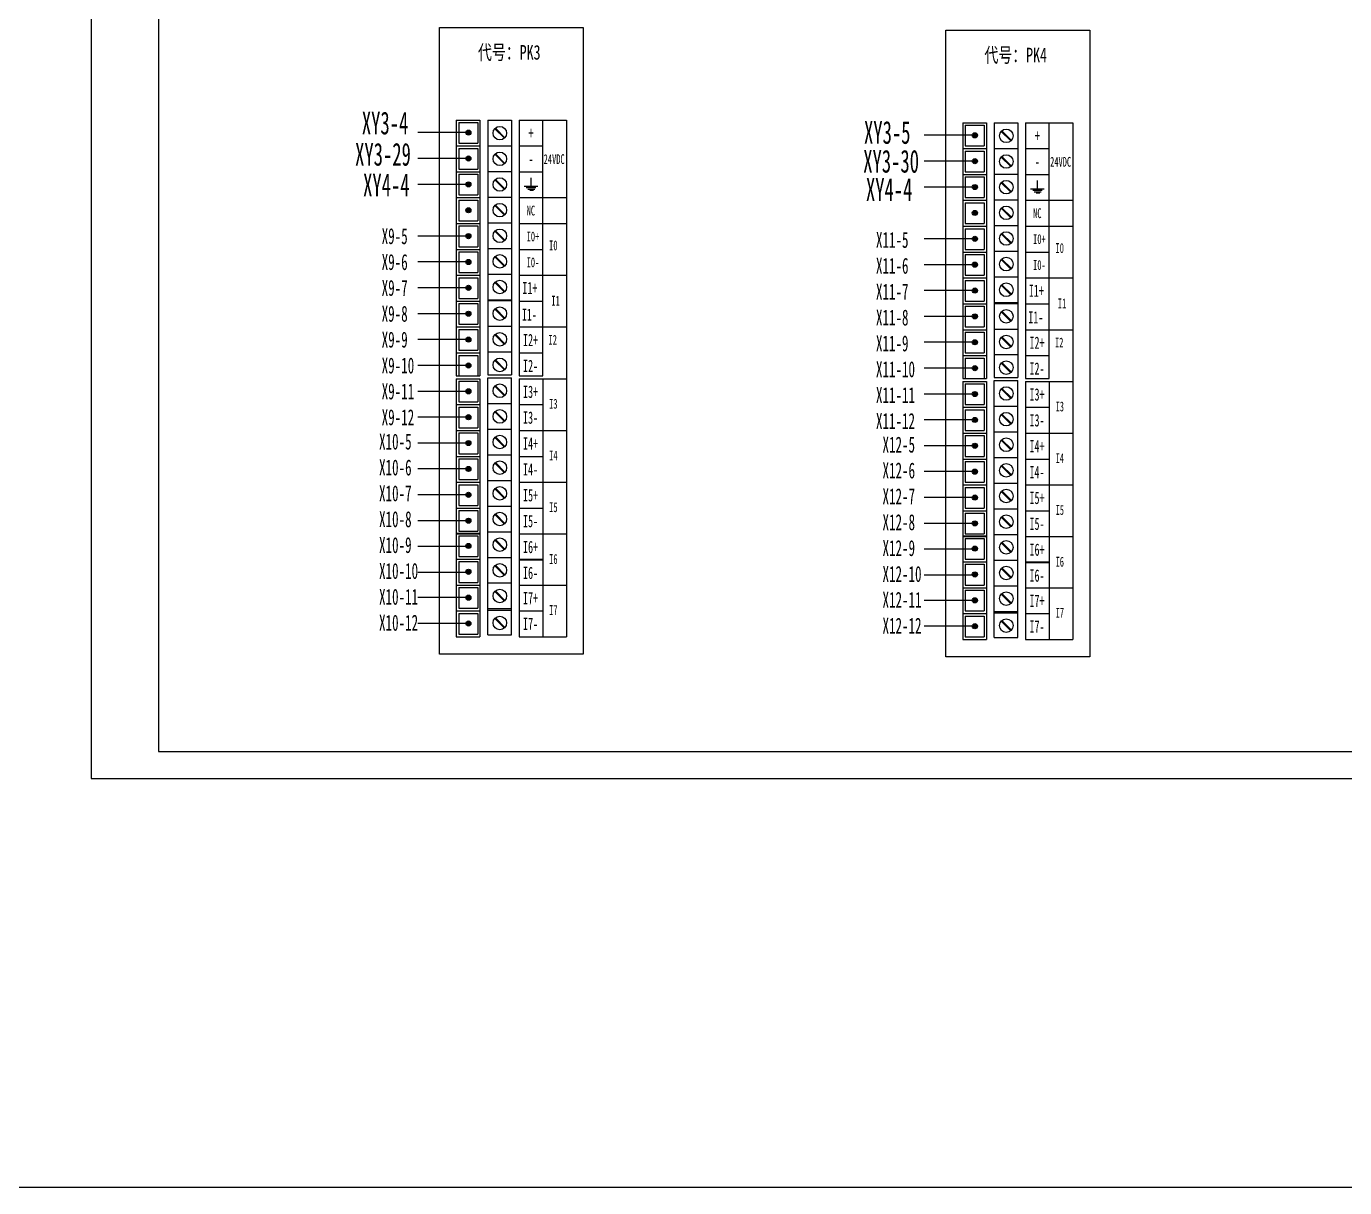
# Model space of a CAD drawing. Header units: millimetres. Extents: x -2527 to 7788, y -1442 to 1215.
# Drawn here: x 2019.7 to 2510.1, y -11.4 to 420.3 of the extents above; entities that cross this region are included whole.
import ezdxf

# ---------------------------------------------------------------- set-up
doc = ezdxf.new("R2010")
doc.units = ezdxf.units.MM
doc.header["$MEASUREMENT"] = 0
doc.styles.get("Standard").update_dxf_attribs({"font": '', "width": 0.7, "height": 6})
doc.styles.get('Standard').set_extended_font_data('SimSun')

msp = doc.modelspace()

# ---------------------------------------------------------------- hatches: boundary and pattern name
for points in [[(2185.12, 380.78, 1), (2183.22, 380.78, 1)], [(2373.49, 379.78, 1), (2371.59, 379.78, 1)], [(2185.12, 371.16, 1), (2183.22, 371.16, 1)], [(2373.49, 370.16, 1), (2371.59, 370.16, 1)], [(2185.12, 361.54, 1), (2183.22, 361.54, 1)], [(2373.49, 360.54, 1), (2371.59, 360.54, 1)], [(2185.12, 351.92, 1), (2183.22, 351.92, 1)], [(2373.49, 350.92, 1), (2371.59, 350.92, 1)], [(2185.12, 342.3, 1), (2183.22, 342.3, 1)], [(2373.49, 341.3, 1), (2371.59, 341.3, 1)], [(2185.12, 332.69, 1), (2183.22, 332.69, 1)], [(2373.49, 331.69, 1), (2371.59, 331.69, 1)], [(2185.12, 323.07, 1), (2183.22, 323.07, 1)], [(2373.49, 322.07, 1), (2371.59, 322.07, 1)], [(2185.12, 313.45, 1), (2183.22, 313.45, 1)], [(2373.49, 312.45, 1), (2371.59, 312.45, 1)], [(2185.12, 303.83, 1), (2183.22, 303.83, 1)], [(2373.49, 302.83, 1), (2371.59, 302.83, 1)], [(2185.12, 294.21, 1), (2183.22, 294.21, 1)], [(2373.49, 293.21, 1), (2371.59, 293.21, 1)], [(2185.12, 284.6, 1), (2183.22, 284.6, 1)], [(2373.49, 283.6, 1), (2371.59, 283.6, 1)], [(2185.12, 274.98, 1), (2183.22, 274.98, 1)], [(2373.49, 273.98, 1), (2371.59, 273.98, 1)], [(2185.12, 265.36, 1), (2183.22, 265.36, 1)], [(2373.49, 264.36, 1), (2371.59, 264.36, 1)], [(2185.12, 255.74, 1), (2183.22, 255.74, 1)], [(2373.49, 254.74, 1), (2371.59, 254.74, 1)], [(2185.12, 246.12, 1), (2183.22, 246.12, 1)], [(2373.49, 245.12, 1), (2371.59, 245.12, 1)], [(2185.12, 236.51, 1), (2183.22, 236.51, 1)], [(2373.49, 235.51, 1), (2371.59, 235.51, 1)], [(2185.12, 227.14, 1), (2183.22, 227.14, 1)], [(2373.49, 226.14, 1), (2371.59, 226.14, 1)], [(2185.12, 217.52, 1), (2183.22, 217.52, 1)], [(2373.49, 216.52, 1), (2371.59, 216.52, 1)], [(2185.12, 207.9, 1), (2183.22, 207.9, 1)], [(2373.49, 206.9, 1), (2371.59, 206.9, 1)], [(2185.12, 198.29, 1), (2183.22, 198.29, 1)], [(2373.49, 197.29, 1), (2371.59, 197.29, 1)]]:
    msp.add_hatch(color=0).paths.add_polyline_path(points)

# ---------------------------------------------------------------- linework, layer by layer
at = {"color": 0}
for p, q in [((2226.9, 419.83), (2226.9, 186.91)), ((2415.27, 418.83), (2415.27, 185.91)), ((2179.65, 385.46), (2188.47, 385.46)), ((2179.65, 385.46), (2179.65, 375.85)), ((2180.57, 384.54), (2187.63, 384.54)), ((2180.57, 384.54), (2180.57, 376.85)), ((2187.63, 384.54), (2187.63, 376.85)), ((2188.47, 385.46), (2188.47, 375.85)), ((2191.35, 385.46), (2200.17, 385.46)), ((2202.99, 385.46), (2220.63, 385.46)), ((2220.63, 385.46), (2220.63, 193.37)), ((2368.02, 384.46), (2376.84, 384.46)), ((2368.02, 384.46), (2368.02, 374.85)), ((2368.94, 383.54), (2376, 383.54)), ((2368.94, 383.54), (2368.94, 375.85)), ((2376, 383.54), (2376, 375.85)), ((2376.84, 384.46), (2376.84, 374.85)), ((2379.72, 384.46), (2388.54, 384.46)), ((2391.36, 384.46), (2409, 384.46)), ((2409, 384.46), (2409, 192.37)), ((2184.17, 380.78), (2165.37, 380.78)), ((2197.53, 378.68), (2193.98, 382.24)), ((2197.65, 378.79), (2194.08, 382.35)), ((2197.75, 378.9), (2194.19, 382.45)), ((2372.54, 379.78), (2353.74, 379.78)), ((2385.9, 377.68), (2382.35, 381.24)), ((2386.02, 377.79), (2382.45, 381.35)), ((2386.12, 377.9), (2382.56, 381.46)), ((2179.65, 375.85), (2188.47, 375.85)), ((2179.65, 375.85), (2188.47, 375.85)), ((2179.65, 375.85), (2179.65, 366.23)), ((2180.57, 376.85), (2187.63, 376.85)), ((2180.57, 374.92), (2187.63, 374.92)), ((2180.57, 374.92), (2180.57, 367.23)), ((2187.63, 374.92), (2187.63, 367.23)), ((2188.47, 375.85), (2188.47, 366.23)), ((2191.35, 375.85), (2200.17, 375.85)), ((2197.53, 369.15), (2193.98, 372.71)), ((2197.65, 369.25), (2194.08, 372.82)), ((2197.75, 369.36), (2194.19, 372.92)), ((2202.99, 375.85), (2211.81, 375.85)), ((2368.02, 374.85), (2376.84, 374.85)), ((2368.02, 374.85), (2376.84, 374.85)), ((2368.02, 374.85), (2368.02, 365.23)), ((2368.94, 375.85), (2376, 375.85)), ((2368.94, 373.92), (2376, 373.92)), ((2368.94, 373.92), (2368.94, 366.23)), ((2376, 373.92), (2376, 366.23)), ((2376.84, 374.85), (2376.84, 365.23)), ((2379.72, 374.85), (2388.54, 374.85)), ((2391.36, 374.85), (2400.18, 374.85)), ((2184.17, 371.16), (2165.37, 371.16)), ((2372.54, 370.16), (2353.74, 370.16)), ((2385.9, 368.15), (2382.35, 371.71)), ((2386.02, 368.25), (2382.45, 371.82)), ((2386.12, 368.36), (2382.56, 371.92)), ((2179.65, 366.23), (2179.65, 356.61)), ((2179.65, 366.23), (2188.47, 366.23)), ((2179.65, 366.23), (2188.47, 366.23)), ((2180.57, 367.23), (2187.63, 367.23)), ((2180.57, 365.31), (2180.57, 357.61)), ((2180.57, 365.31), (2187.63, 365.31)), ((2187.63, 365.31), (2187.63, 357.61)), ((2188.47, 366.23), (2188.47, 356.61)), ((2191.35, 366.31), (2200.17, 366.31)), ((2197.53, 359.61), (2193.98, 363.17)), ((2197.65, 359.72), (2194.08, 363.28)), ((2197.75, 359.83), (2194.19, 363.39)), ((2202.99, 366.23), (2211.81, 366.23)), ((2207.39, 363.92), (2207.39, 360.93)), ((2368.02, 365.23), (2368.02, 355.61)), ((2368.02, 365.23), (2376.84, 365.23)), ((2368.02, 365.23), (2376.84, 365.23)), ((2368.94, 366.23), (2376, 366.23)), ((2368.94, 364.31), (2368.94, 356.61)), ((2368.94, 364.31), (2376, 364.31)), ((2376, 364.31), (2376, 356.61)), ((2376.84, 365.23), (2376.84, 355.61)), ((2379.72, 365.31), (2388.54, 365.31)), ((2391.36, 365.23), (2400.18, 365.23)), ((2395.76, 362.92), (2395.76, 359.93)), ((2184.17, 361.54), (2165.37, 361.54)), ((2204.85, 360.93), (2207.39, 360.93)), ((2205.68, 360.39), (2209.26, 360.39)), ((2206.29, 359.78), (2208.83, 359.78)), ((2206.98, 359.34), (2208.32, 359.34)), ((2207.39, 360.93), (2209.93, 360.93)), ((2372.54, 360.54), (2353.74, 360.54)), ((2385.9, 358.61), (2382.35, 362.17)), ((2386.02, 358.72), (2382.45, 362.28)), ((2386.12, 358.83), (2382.56, 362.39)), ((2393.22, 359.93), (2395.76, 359.93)), ((2394.05, 359.39), (2397.63, 359.39)), ((2394.66, 358.78), (2397.2, 358.78)), ((2395.35, 358.34), (2396.69, 358.34)), ((2395.76, 359.93), (2398.3, 359.93)), ((2179.65, 356.61), (2188.47, 356.61)), ((2179.65, 356.61), (2188.47, 356.61)), ((2179.65, 356.61), (2179.65, 346.99)), ((2180.57, 357.61), (2187.63, 357.61)), ((2180.57, 355.69), (2187.63, 355.69)), ((2180.57, 355.69), (2180.57, 347.99)), ((2187.63, 355.69), (2187.63, 347.99)), ((2188.47, 356.61), (2188.47, 346.99)), ((2191.35, 356.78), (2200.17, 356.78)), ((2197.53, 350.08), (2193.98, 353.64)), ((2197.65, 350.18), (2194.08, 353.75)), ((2197.75, 350.3), (2194.19, 353.85)), ((2202.99, 356.61), (2220.63, 356.61)), ((2368.02, 355.61), (2376.84, 355.61)), ((2368.02, 355.61), (2376.84, 355.61)), ((2368.02, 355.61), (2368.02, 345.99)), ((2368.94, 356.61), (2376, 356.61)), ((2368.94, 354.69), (2376, 354.69)), ((2368.94, 354.69), (2368.94, 346.99)), ((2376, 354.69), (2376, 346.99)), ((2376.84, 355.61), (2376.84, 345.99)), ((2379.72, 355.78), (2388.54, 355.78)), ((2391.36, 355.61), (2409, 355.61)), ((2385.9, 349.08), (2382.35, 352.64)), ((2386.02, 349.18), (2382.45, 352.75)), ((2386.12, 349.3), (2382.56, 352.85)), ((2179.65, 346.99), (2188.47, 346.99)), ((2179.65, 346.99), (2188.47, 346.99)), ((2179.65, 346.99), (2179.65, 337.37)), ((2180.57, 347.99), (2187.63, 347.99)), ((2180.57, 346.07), (2187.63, 346.07)), ((2180.57, 346.07), (2180.57, 338.38)), ((2187.63, 346.07), (2187.63, 338.38)), ((2188.47, 346.99), (2188.47, 337.37)), ((2191.35, 347.24), (2200.17, 347.24)), ((2197.53, 340.55), (2193.98, 344.1)), ((2197.65, 340.65), (2194.08, 344.21)), ((2197.75, 340.76), (2194.19, 344.32)), ((2202.99, 346.99), (2220.63, 346.99)), ((2368.02, 345.99), (2376.84, 345.99)), ((2368.02, 345.99), (2376.84, 345.99)), ((2368.02, 345.99), (2368.02, 336.37)), ((2368.94, 346.99), (2376, 346.99)), ((2368.94, 345.07), (2376, 345.07)), ((2368.94, 345.07), (2368.94, 337.38)), ((2376, 345.07), (2376, 337.38)), ((2376.84, 345.99), (2376.84, 336.37)), ((2379.72, 346.24), (2388.54, 346.24)), ((2386.12, 339.76), (2382.56, 343.32)), ((2391.36, 345.99), (2409, 345.99)), ((2184.17, 342.3), (2165.37, 342.3)), ((2180.57, 338.38), (2187.63, 338.38)), ((2372.54, 341.3), (2353.74, 341.3)), ((2385.9, 339.55), (2382.35, 343.1)), ((2386.02, 339.65), (2382.45, 343.21)), ((2179.65, 337.37), (2179.65, 327.76)), ((2179.65, 337.37), (2188.47, 337.37)), ((2179.65, 337.37), (2188.47, 337.37)), ((2180.57, 336.45), (2180.57, 328.76)), ((2180.57, 336.45), (2187.63, 336.45)), ((2187.63, 336.45), (2187.63, 328.76)), ((2188.47, 337.37), (2188.47, 327.76)), ((2191.35, 337.71), (2200.17, 337.71)), ((2197.53, 331.01), (2193.98, 334.57)), ((2197.65, 331.12), (2194.08, 334.68)), ((2197.75, 331.23), (2194.19, 334.78)), ((2202.99, 337.37), (2211.81, 337.37)), ((2368.02, 336.37), (2368.02, 326.76)), ((2368.02, 336.37), (2376.84, 336.37)), ((2368.02, 336.37), (2376.84, 336.37)), ((2368.94, 337.38), (2376, 337.38)), ((2368.94, 335.45), (2368.94, 327.76)), ((2368.94, 335.45), (2376, 335.45)), ((2376, 335.45), (2376, 327.76)), ((2376.84, 336.37), (2376.84, 326.76)), ((2379.72, 336.71), (2388.54, 336.71)), ((2385.9, 330.01), (2382.35, 333.57)), ((2386.02, 330.12), (2382.45, 333.68)), ((2386.12, 330.23), (2382.56, 333.79)), ((2391.36, 336.37), (2400.18, 336.37)), ((2184.17, 332.69), (2165.37, 332.69)), ((2180.57, 328.76), (2187.63, 328.76)), ((2372.54, 331.69), (2353.74, 331.69)), ((2179.65, 327.76), (2188.47, 327.76)), ((2179.65, 327.76), (2188.47, 327.76)), ((2179.65, 327.76), (2179.65, 318.14)), ((2180.57, 326.83), (2187.63, 326.83)), ((2180.57, 326.83), (2180.57, 319.14)), ((2187.63, 326.83), (2187.63, 319.14)), ((2188.47, 327.76), (2188.47, 318.14)), ((2191.35, 328.18), (2200.17, 328.18)), ((2191.35, 328.18), (2200.17, 328.18)), ((2197.53, 321.48), (2193.98, 325.04)), ((2197.65, 321.58), (2194.08, 325.15)), ((2197.75, 321.69), (2194.19, 325.25)), ((2202.99, 327.76), (2220.63, 327.76)), ((2368.02, 326.76), (2376.84, 326.76)), ((2368.02, 326.76), (2376.84, 326.76)), ((2368.02, 326.76), (2368.02, 317.14)), ((2368.94, 327.76), (2376, 327.76)), ((2368.94, 325.83), (2376, 325.83)), ((2368.94, 325.83), (2368.94, 318.14)), ((2376, 325.83), (2376, 318.14)), ((2376.84, 326.76), (2376.84, 317.14)), ((2379.72, 327.18), (2388.54, 327.18)), ((2379.72, 327.18), (2388.54, 327.18)), ((2385.9, 320.48), (2382.35, 324.04)), ((2386.02, 320.58), (2382.45, 324.15)), ((2386.12, 320.69), (2382.56, 324.25)), ((2391.36, 326.76), (2409, 326.76)), ((2184.17, 323.07), (2165.37, 323.07)), ((2180.57, 319.14), (2187.63, 319.14)), ((2372.54, 322.07), (2353.74, 322.07)), ((2179.65, 318.14), (2188.47, 318.14)), ((2179.65, 318.14), (2188.47, 318.14)), ((2179.65, 318.14), (2179.65, 308.52)), ((2179.65, 318.14), (2188.47, 318.14)), ((2179.65, 318.14), (2188.47, 318.14)), ((2180.57, 317.22), (2187.63, 317.22)), ((2180.57, 317.22), (2180.57, 309.52)), ((2187.63, 317.22), (2187.63, 309.52)), ((2188.47, 318.14), (2188.47, 308.52)), ((2191.35, 318.64), (2200.17, 318.64)), ((2191.35, 318.31), (2200.17, 318.31)), ((2197.53, 311.61), (2193.98, 315.17)), ((2197.65, 311.71), (2194.08, 315.28)), ((2197.75, 311.82), (2194.19, 315.38)), ((2202.99, 318.14), (2211.81, 318.14)), ((2202.99, 318.14), (2211.81, 318.14)), ((2368.02, 317.14), (2376.84, 317.14)), ((2368.02, 317.14), (2376.84, 317.14)), ((2368.02, 317.14), (2368.02, 307.52)), ((2368.02, 317.14), (2376.84, 317.14)), ((2368.02, 317.14), (2376.84, 317.14)), ((2368.94, 318.14), (2376, 318.14)), ((2368.94, 316.22), (2376, 316.22)), ((2368.94, 316.22), (2368.94, 308.52)), ((2376, 316.22), (2376, 308.52)), ((2376.84, 317.14), (2376.84, 307.52)), ((2379.72, 317.64), (2388.54, 317.64)), ((2379.72, 317.31), (2388.54, 317.31)), ((2385.9, 310.61), (2382.35, 314.17)), ((2386.02, 310.71), (2382.45, 314.28)), ((2386.12, 310.82), (2382.56, 314.38)), ((2391.36, 317.14), (2400.18, 317.14)), ((2391.36, 317.14), (2400.18, 317.14)), ((2184.17, 313.45), (2165.37, 313.45)), ((2180.57, 309.52), (2187.63, 309.52)), ((2372.54, 312.45), (2353.74, 312.45)), ((2179.65, 308.52), (2188.47, 308.52)), ((2179.65, 308.52), (2188.47, 308.52)), ((2179.65, 308.52), (2179.65, 298.9)), ((2180.57, 307.6), (2187.63, 307.6)), ((2180.57, 307.6), (2180.57, 299.9)), ((2187.63, 307.6), (2187.63, 299.9)), ((2188.47, 308.52), (2188.47, 298.9)), ((2191.35, 308.77), (2200.17, 308.77)), ((2197.53, 302.07), (2193.98, 305.63)), ((2197.65, 302.18), (2194.08, 305.74)), ((2197.75, 302.29), (2194.19, 305.85)), ((2202.99, 308.52), (2220.63, 308.52)), ((2368.02, 307.52), (2376.84, 307.52)), ((2368.02, 307.52), (2376.84, 307.52)), ((2368.02, 307.52), (2368.02, 297.9)), ((2368.94, 308.52), (2376, 308.52)), ((2368.94, 306.6), (2376, 306.6)), ((2368.94, 306.6), (2368.94, 298.9)), ((2376, 306.6), (2376, 298.9)), ((2376.84, 307.52), (2376.84, 297.9)), ((2379.72, 307.77), (2388.54, 307.77)), ((2385.9, 301.07), (2382.35, 304.63)), ((2386.02, 301.18), (2382.45, 304.74)), ((2386.12, 301.29), (2382.56, 304.85)), ((2391.36, 307.52), (2409, 307.52)), ((2184.17, 303.83), (2165.37, 303.83)), ((2180.57, 299.9), (2187.63, 299.9)), ((2191.35, 299.24), (2200.17, 299.24)), ((2372.54, 302.83), (2353.74, 302.83)), ((2184.17, 294.21), (2165.37, 294.21)), ((2179.65, 298.9), (2179.65, 290.38)), ((2179.65, 298.9), (2188.47, 298.9)), ((2179.65, 298.9), (2188.47, 298.9)), ((2180.57, 297.98), (2180.57, 290.29)), ((2180.57, 297.98), (2187.63, 297.98)), ((2187.63, 297.98), (2187.63, 290.29)), ((2188.47, 298.9), (2188.47, 290.38)), ((2197.53, 292.54), (2193.98, 296.1)), ((2197.65, 292.64), (2194.08, 296.21)), ((2197.75, 292.76), (2194.19, 296.31)), ((2202.99, 298.9), (2211.81, 298.9)), ((2368.02, 297.9), (2368.02, 289.38)), ((2368.02, 297.9), (2376.84, 297.9)), ((2368.02, 297.9), (2376.84, 297.9)), ((2368.94, 298.9), (2376, 298.9)), ((2368.94, 296.98), (2368.94, 289.29)), ((2368.94, 296.98), (2376, 296.98)), ((2376, 296.98), (2376, 289.29)), ((2376.84, 297.9), (2376.84, 289.38)), ((2379.72, 298.24), (2388.54, 298.24)), ((2385.9, 291.54), (2382.35, 295.1)), ((2386.02, 291.64), (2382.45, 295.21)), ((2386.12, 291.76), (2382.56, 295.31)), ((2391.36, 297.9), (2400.18, 297.9)), ((2179.65, 290.38), (2188.47, 290.38)), ((2191.35, 290.72), (2200.17, 290.72)), ((2191.35, 194.03), (2191.35, 289.62)), ((2191.35, 289.62), (2200.17, 289.62)), ((2200.17, 194.03), (2200.17, 289.62)), ((2202.99, 290.38), (2211.81, 290.38)), ((2372.54, 293.21), (2353.74, 293.21)), ((2368.02, 289.38), (2376.84, 289.38)), ((2379.72, 289.72), (2388.54, 289.72)), ((2391.36, 289.38), (2400.18, 289.38)), ((2184.17, 284.6), (2165.37, 284.6)), ((2179.65, 289.28), (2179.65, 279.67)), ((2179.65, 289.28), (2188.47, 289.28)), ((2179.65, 289.28), (2188.47, 289.28)), ((2180.57, 288.36), (2180.57, 280.67)), ((2180.57, 288.36), (2187.63, 288.36)), ((2187.63, 288.36), (2187.63, 280.67)), ((2188.47, 289.28), (2188.47, 279.67)), ((2197.53, 282.92), (2193.98, 286.48)), ((2197.65, 283.03), (2194.08, 286.59)), ((2197.75, 283.14), (2194.19, 286.69)), ((2202.99, 289.28), (2202.99, 193.36)), ((2202.99, 289.28), (2220.63, 289.28)), ((2211.81, 289.28), (2211.81, 193.36)), ((2368.02, 288.28), (2368.02, 278.67)), ((2368.02, 288.28), (2376.84, 288.28)), ((2368.02, 288.28), (2376.84, 288.28)), ((2368.94, 287.36), (2368.94, 279.67)), ((2368.94, 287.36), (2376, 287.36)), ((2376, 287.36), (2376, 279.67)), ((2376.84, 288.28), (2376.84, 278.67)), ((2379.72, 193.03), (2379.72, 288.62)), ((2379.72, 288.62), (2388.54, 288.62)), ((2385.9, 281.92), (2382.35, 285.48)), ((2386.02, 282.03), (2382.45, 285.59)), ((2386.12, 282.14), (2382.56, 285.7)), ((2388.54, 193.03), (2388.54, 288.62)), ((2391.36, 288.28), (2391.36, 192.36)), ((2391.36, 288.28), (2409, 288.28)), ((2400.18, 288.28), (2400.18, 192.36)), ((2179.65, 279.67), (2188.47, 279.67)), ((2179.65, 279.67), (2188.47, 279.67)), ((2179.65, 279.67), (2179.65, 270.05)), ((2180.57, 280.67), (2187.63, 280.67)), ((2188.47, 279.67), (2188.47, 270.05)), ((2191.35, 280.09), (2200.17, 280.09)), ((2191.35, 280.09), (2200.17, 280.09)), ((2202.99, 279.67), (2211.81, 279.67)), ((2372.54, 283.6), (2353.74, 283.6)), ((2368.94, 279.67), (2376, 279.67)), ((2184.17, 274.98), (2165.37, 274.98)), ((2180.57, 278.74), (2187.63, 278.74)), ((2180.57, 278.74), (2180.57, 271.05)), ((2187.63, 278.74), (2187.63, 271.05)), ((2197.53, 273.39), (2193.98, 276.95)), ((2197.65, 273.49), (2194.08, 277.06)), ((2197.75, 273.6), (2194.19, 277.16)), ((2368.02, 278.67), (2376.84, 278.67)), ((2368.02, 278.67), (2376.84, 278.67)), ((2368.02, 278.67), (2368.02, 269.05)), ((2368.94, 277.74), (2376, 277.74)), ((2368.94, 277.74), (2368.94, 270.05)), ((2376, 277.74), (2376, 270.05)), ((2376.84, 278.67), (2376.84, 269.05)), ((2379.72, 279.09), (2388.54, 279.09)), ((2379.72, 279.09), (2388.54, 279.09)), ((2385.9, 272.39), (2382.35, 275.95)), ((2386.02, 272.49), (2382.45, 276.06)), ((2386.12, 272.6), (2382.56, 276.16)), ((2391.36, 278.67), (2400.18, 278.67)), ((2179.65, 270.05), (2188.47, 270.05)), ((2179.65, 270.05), (2188.47, 270.05)), ((2179.65, 270.05), (2179.65, 260.43)), ((2180.57, 271.05), (2187.63, 271.05)), ((2188.47, 270.05), (2188.47, 260.43)), ((2191.35, 270.55), (2200.17, 270.55)), ((2202.99, 270.05), (2220.63, 270.05)), ((2202.99, 270.05), (2211.81, 270.05)), ((2372.54, 273.98), (2353.74, 273.98)), ((2368.94, 270.05), (2376, 270.05)), ((2184.17, 265.36), (2165.37, 265.36)), ((2180.57, 269.13), (2187.63, 269.13)), ((2180.57, 269.13), (2180.57, 261.43)), ((2187.63, 269.13), (2187.63, 261.43)), ((2197.53, 263.85), (2193.98, 267.41)), ((2197.65, 263.96), (2194.08, 267.52)), ((2197.75, 264.07), (2194.19, 267.63)), ((2368.02, 269.05), (2376.84, 269.05)), ((2368.02, 269.05), (2376.84, 269.05)), ((2368.02, 269.05), (2368.02, 259.43)), ((2368.94, 268.13), (2376, 268.13)), ((2368.94, 268.13), (2368.94, 260.43)), ((2376, 268.13), (2376, 260.43)), ((2376.84, 269.05), (2376.84, 259.43)), ((2379.72, 269.55), (2388.54, 269.55)), ((2385.9, 262.85), (2382.35, 266.41)), ((2386.02, 262.96), (2382.45, 266.52)), ((2386.12, 263.07), (2382.56, 266.63)), ((2391.36, 269.05), (2409, 269.05)), ((2391.36, 269.05), (2400.18, 269.05)), ((2179.65, 260.43), (2179.65, 250.81)), ((2179.65, 260.43), (2188.47, 260.43)), ((2179.65, 260.43), (2188.47, 260.43)), ((2180.57, 261.43), (2187.63, 261.43)), ((2188.47, 260.43), (2188.47, 250.81)), ((2191.35, 261.02), (2200.17, 261.02)), ((2202.99, 260.43), (2211.81, 260.43)), ((2202.99, 260.43), (2211.81, 260.43)), ((2202.99, 260.43), (2211.81, 260.43)), ((2372.54, 264.36), (2353.74, 264.36)), ((2368.94, 260.43), (2376, 260.43)), ((2379.72, 260.02), (2388.54, 260.02)), ((2184.17, 255.74), (2165.37, 255.74)), ((2180.57, 259.51), (2180.57, 251.81)), ((2180.57, 259.51), (2187.63, 259.51)), ((2187.63, 259.51), (2187.63, 251.81)), ((2197.53, 254.32), (2193.98, 257.88)), ((2197.65, 254.42), (2194.08, 257.99)), ((2197.75, 254.54), (2194.19, 258.09)), ((2368.02, 259.43), (2368.02, 249.81)), ((2368.02, 259.43), (2376.84, 259.43)), ((2368.02, 259.43), (2376.84, 259.43)), ((2368.94, 258.51), (2368.94, 250.81)), ((2368.94, 258.51), (2376, 258.51)), ((2376, 258.51), (2376, 250.81)), ((2376.84, 259.43), (2376.84, 249.81)), ((2385.9, 253.32), (2382.35, 256.88)), ((2386.02, 253.42), (2382.45, 256.99)), ((2386.12, 253.54), (2382.56, 257.09)), ((2391.36, 259.43), (2400.18, 259.43)), ((2391.36, 259.43), (2400.18, 259.43)), ((2391.36, 259.43), (2400.18, 259.43)), ((2179.65, 250.81), (2188.47, 250.81)), ((2179.65, 250.81), (2188.47, 250.81)), ((2179.65, 250.81), (2179.65, 241.19)), ((2180.57, 251.81), (2187.63, 251.81)), ((2188.47, 250.81), (2188.47, 241.19)), ((2191.35, 251.48), (2200.17, 251.48)), ((2202.99, 250.81), (2211.81, 250.81)), ((2202.99, 250.81), (2220.63, 250.81)), ((2372.54, 254.74), (2353.74, 254.74)), ((2368.94, 250.81), (2376, 250.81)), ((2379.72, 250.48), (2388.54, 250.48)), ((2184.17, 246.12), (2165.37, 246.12)), ((2180.57, 249.89), (2187.63, 249.89)), ((2180.57, 249.89), (2180.57, 242.2)), ((2187.63, 249.89), (2187.63, 242.2)), ((2197.53, 244.79), (2193.98, 248.34)), ((2197.65, 244.89), (2194.08, 248.45)), ((2197.75, 245), (2194.19, 248.56)), ((2368.02, 249.81), (2376.84, 249.81)), ((2368.02, 249.81), (2376.84, 249.81)), ((2368.02, 249.81), (2368.02, 240.19)), ((2368.94, 248.89), (2376, 248.89)), ((2368.94, 248.89), (2368.94, 241.2)), ((2376, 248.89), (2376, 241.2)), ((2376.84, 249.81), (2376.84, 240.19)), ((2385.9, 243.79), (2382.35, 247.34)), ((2386.02, 243.89), (2382.45, 247.45)), ((2386.12, 244), (2382.56, 247.56)), ((2391.36, 249.81), (2400.18, 249.81)), ((2391.36, 249.81), (2409, 249.81)), ((2179.65, 241.19), (2188.47, 241.19)), ((2179.65, 241.19), (2188.47, 241.19)), ((2179.65, 241.19), (2179.65, 231.58)), ((2180.57, 242.2), (2187.63, 242.2)), ((2180.57, 240.27), (2187.63, 240.27)), ((2180.57, 240.27), (2180.57, 232.58)), ((2187.63, 240.27), (2187.63, 232.58)), ((2188.47, 241.19), (2188.47, 231.58)), ((2191.35, 241.95), (2200.17, 241.95)), ((2202.99, 241.19), (2211.81, 241.19)), ((2202.99, 241.19), (2211.81, 241.19)), ((2372.54, 245.12), (2353.74, 245.12)), ((2368.94, 241.2), (2376, 241.2)), ((2379.72, 240.95), (2388.54, 240.95)), ((2184.17, 236.51), (2165.37, 236.51)), ((2197.53, 235.25), (2193.98, 238.81)), ((2197.65, 235.36), (2194.08, 238.92)), ((2197.75, 235.47), (2194.19, 239.02)), ((2372.54, 235.51), (2353.74, 235.51)), ((2368.02, 240.19), (2376.84, 240.19)), ((2368.02, 240.19), (2376.84, 240.19)), ((2368.02, 240.19), (2368.02, 230.58)), ((2368.94, 239.27), (2376, 239.27)), ((2368.94, 239.27), (2368.94, 231.58)), ((2376, 239.27), (2376, 231.58)), ((2376.84, 240.19), (2376.84, 230.58)), ((2385.9, 234.25), (2382.35, 237.81)), ((2386.02, 234.36), (2382.45, 237.92)), ((2386.12, 234.47), (2382.56, 238.03)), ((2391.36, 240.19), (2400.18, 240.19)), ((2391.36, 240.19), (2400.18, 240.19)), ((2179.65, 231.83), (2179.65, 222.21)), ((2179.65, 231.83), (2188.47, 231.83)), ((2179.65, 231.83), (2188.47, 231.83)), ((2179.65, 231.58), (2188.47, 231.58)), ((2179.65, 231.58), (2188.47, 231.58)), ((2180.57, 232.58), (2187.63, 232.58)), ((2180.57, 230.91), (2180.57, 223.21)), ((2180.57, 230.91), (2187.63, 230.91)), ((2187.63, 230.91), (2187.63, 223.21)), ((2188.47, 231.83), (2188.47, 222.21)), ((2191.35, 232.42), (2200.17, 232.42)), ((2191.35, 232.42), (2200.17, 232.42)), ((2202.99, 231.58), (2220.63, 231.58)), ((2202.99, 231.58), (2211.81, 231.58)), ((2368.02, 230.83), (2368.02, 221.21)), ((2368.02, 230.83), (2376.84, 230.83)), ((2368.02, 230.83), (2376.84, 230.83)), ((2368.02, 230.58), (2376.84, 230.58)), ((2368.02, 230.58), (2376.84, 230.58)), ((2368.94, 231.58), (2376, 231.58)), ((2376.84, 230.83), (2376.84, 221.21)), ((2379.72, 231.42), (2388.54, 231.42)), ((2379.72, 231.42), (2388.54, 231.42)), ((2391.36, 230.58), (2409, 230.58)), ((2391.36, 230.58), (2400.18, 230.58)), ((2184.17, 226.89), (2165.37, 226.89)), ((2197.53, 225.72), (2193.98, 229.28)), ((2197.65, 225.82), (2194.08, 229.39)), ((2197.75, 225.93), (2194.19, 229.49)), ((2372.54, 225.89), (2353.74, 225.89)), ((2368.94, 229.91), (2368.94, 222.21)), ((2368.94, 229.91), (2376, 229.91)), ((2376, 229.91), (2376, 222.21)), ((2385.9, 224.72), (2382.35, 228.28)), ((2386.02, 224.82), (2382.45, 228.39)), ((2386.12, 224.93), (2382.56, 228.49)), ((2179.65, 222.21), (2188.47, 222.21)), ((2179.65, 222.21), (2188.47, 222.21)), ((2179.65, 222.21), (2179.65, 212.59)), ((2180.57, 223.21), (2187.63, 223.21)), ((2180.57, 221.29), (2187.63, 221.29)), ((2180.57, 221.29), (2180.57, 213.59)), ((2187.63, 221.29), (2187.63, 213.59)), ((2188.47, 222.21), (2188.47, 212.59)), ((2191.35, 222.88), (2200.17, 222.88)), ((2202.99, 222.21), (2211.81, 222.21)), ((2202.99, 221.96), (2211.81, 221.96)), ((2368.02, 221.21), (2376.84, 221.21)), ((2368.02, 221.21), (2376.84, 221.21)), ((2368.02, 221.21), (2368.02, 211.59)), ((2368.94, 222.21), (2376, 222.21)), ((2376.84, 221.21), (2376.84, 211.59)), ((2379.72, 221.88), (2388.54, 221.88)), ((2391.36, 221.21), (2400.18, 221.21)), ((2391.36, 220.96), (2400.18, 220.96)), ((2184.17, 217.27), (2165.37, 217.27)), ((2197.53, 216.18), (2193.98, 219.74)), ((2197.65, 216.29), (2194.08, 219.85)), ((2197.75, 216.4), (2194.19, 219.96)), ((2372.54, 216.27), (2353.74, 216.27)), ((2368.94, 220.29), (2376, 220.29)), ((2368.94, 220.29), (2368.94, 212.59)), ((2376, 220.29), (2376, 212.59)), ((2385.9, 215.18), (2382.35, 218.74)), ((2386.02, 215.29), (2382.45, 218.85)), ((2386.12, 215.4), (2382.56, 218.96)), ((2179.65, 212.59), (2188.47, 212.59)), ((2179.65, 212.59), (2188.47, 212.59)), ((2179.65, 212.59), (2179.65, 202.97)), ((2180.57, 213.59), (2187.63, 213.59)), ((2180.57, 211.67), (2187.63, 211.67)), ((2180.57, 211.67), (2180.57, 203.98)), ((2187.63, 211.67), (2187.63, 203.98)), ((2188.47, 212.59), (2188.47, 202.97)), ((2191.35, 213.35), (2200.17, 213.35)), ((2202.99, 212.59), (2220.63, 212.59)), ((2202.99, 212.59), (2220.63, 212.59)), ((2368.02, 211.59), (2376.84, 211.59)), ((2368.02, 211.59), (2376.84, 211.59)), ((2368.02, 211.59), (2368.02, 201.97)), ((2368.94, 212.59), (2376, 212.59)), ((2376.84, 211.59), (2376.84, 201.97)), ((2379.72, 212.35), (2388.54, 212.35)), ((2391.36, 211.59), (2409, 211.59)), ((2391.36, 211.59), (2409, 211.59)), ((2184.17, 207.9), (2165.37, 207.9)), ((2197.53, 206.65), (2193.98, 210.21)), ((2197.65, 206.75), (2194.08, 210.32)), ((2197.75, 206.87), (2194.19, 210.42)), ((2372.54, 206.9), (2353.74, 206.9)), ((2368.94, 210.67), (2376, 210.67)), ((2368.94, 210.67), (2368.94, 202.98)), ((2376, 210.67), (2376, 202.98)), ((2385.9, 205.65), (2382.35, 209.21)), ((2386.02, 205.75), (2382.45, 209.32)), ((2386.12, 205.87), (2382.56, 209.42)), ((2179.65, 202.97), (2188.47, 202.97)), ((2179.65, 202.97), (2188.47, 202.97)), ((2179.65, 202.97), (2179.65, 193.36)), ((2179.65, 202.97), (2188.47, 202.97)), ((2179.65, 202.97), (2188.47, 202.97)), ((2180.57, 203.98), (2187.63, 203.98)), ((2180.57, 202.05), (2180.57, 194.36)), ((2180.57, 202.05), (2187.63, 202.05)), ((2187.63, 202.05), (2187.63, 194.36)), ((2188.47, 202.97), (2188.47, 193.36)), ((2191.35, 203.81), (2200.17, 203.81)), ((2191.35, 203.31), (2200.17, 203.31)), ((2202.99, 202.97), (2211.81, 202.97)), ((2202.99, 202.97), (2211.81, 202.97)), ((2202.99, 202.97), (2211.81, 202.97)), ((2368.02, 201.97), (2376.84, 201.97)), ((2368.02, 201.97), (2376.84, 201.97)), ((2368.02, 201.97), (2368.02, 192.36)), ((2368.02, 201.97), (2376.84, 201.97)), ((2368.02, 201.97), (2376.84, 201.97)), ((2368.94, 202.98), (2376, 202.98)), ((2368.94, 201.05), (2368.94, 193.36)), ((2368.94, 201.05), (2376, 201.05)), ((2376, 201.05), (2376, 193.36)), ((2376.84, 201.97), (2376.84, 192.36)), ((2379.72, 202.81), (2388.54, 202.81)), ((2379.72, 202.31), (2388.54, 202.31)), ((2391.36, 201.97), (2400.18, 201.97)), ((2391.36, 201.97), (2400.18, 201.97)), ((2391.36, 201.97), (2400.18, 201.97)), ((2184.17, 198.29), (2165.37, 198.29)), ((2197.53, 196.61), (2193.98, 200.17)), ((2197.65, 196.72), (2194.08, 200.28)), ((2197.75, 196.83), (2194.19, 200.38)), ((2372.54, 197.29), (2353.74, 197.29)), ((2385.9, 195.61), (2382.35, 199.17)), ((2386.02, 195.72), (2382.45, 199.28)), ((2386.12, 195.83), (2382.56, 199.39)), ((2179.65, 193.36), (2188.47, 193.36)), ((2180.57, 194.36), (2187.63, 194.36)), ((2191.35, 194.03), (2200.17, 194.03)), ((2202.99, 193.36), (2220.63, 193.37)), ((2368.02, 192.36), (2376.84, 192.36)), ((2368.94, 193.36), (2376, 193.36)), ((2379.72, 193.03), (2388.54, 193.03)), ((2391.36, 192.36), (2409, 192.37))]:
    msp.add_line(p, q, dxfattribs=at)
at = {"color": 0, "lineweight": -3, "ltscale": 1000}
for p, q in [((2191.35, 385.46), (2191.35, 290.72)), ((2200.17, 385.46), (2200.17, 290.72)), ((2202.99, 385.46), (2202.99, 290.38)), ((2211.81, 290.38), (2211.81, 385.46)), ((2379.72, 384.46), (2379.72, 289.72)), ((2388.54, 384.46), (2388.54, 289.72)), ((2391.36, 384.46), (2391.36, 289.38)), ((2400.18, 289.38), (2400.18, 384.46))]:
    msp.add_line(p, q, dxfattribs=at)
at = {"color": 1, "lineweight": -3, "ltscale": 1000}
msp.add_lwpolyline([(-1782.65, 1215.38), (7788.08, 1215.38), (7788.08, -11.42), (-1782.65, -11.42)], close=True, dxfattribs=at)
msp.add_lwpolyline([(2043.88, 140.66), (2883.88, 140.66), (2883.88, 734.66), (2043.88, 734.66)], close=True)
at = {"color": 0}
msp.add_lwpolyline([(2068.88, 150.66), (2873.88, 150.66), (2873.88, 724.66), (2068.88, 724.66)], close=True, dxfattribs=at)
for points in [[(2226.9, 186.91), (2173.42, 186.91), (2173.42, 419.83), (2226.9, 419.83)], [(2415.27, 185.91), (2361.79, 185.91), (2361.79, 418.83), (2415.27, 418.83)]]:
    msp.add_lwpolyline(points, dxfattribs=at)
for centre, radius in [((2195.86, 380.57), 2.52), ((2184.17, 380.78), 0.95), ((2372.54, 379.78), 0.95), ((2384.23, 379.57), 2.52), ((2195.86, 371.03), 2.52), ((2184.17, 371.16), 0.95), ((2372.54, 370.16), 0.95), ((2384.23, 370.03), 2.52), ((2195.86, 361.5), 2.52), ((2384.23, 360.5), 2.52), ((2184.17, 361.54), 0.95), ((2372.54, 360.54), 0.95), ((2195.86, 351.97), 2.52), ((2384.23, 350.97), 2.52), ((2184.17, 351.92), 0.95), ((2372.54, 350.92), 0.95), ((2184.17, 342.3), 0.95), ((2195.86, 342.43), 2.52), ((2384.23, 341.43), 2.52), ((2372.54, 341.3), 0.95), ((2184.17, 332.69), 0.95), ((2195.86, 332.9), 2.52), ((2384.23, 331.9), 2.52), ((2372.54, 331.69), 0.95), ((2184.17, 323.07), 0.95), ((2195.86, 323.36), 2.52), ((2384.23, 322.36), 2.52), ((2372.54, 322.07), 0.95), ((2184.17, 313.45), 0.95), ((2195.86, 313.49), 2.52), ((2384.23, 312.49), 2.52), ((2372.54, 312.45), 0.95), ((2184.17, 303.83), 0.95), ((2195.86, 303.96), 2.52), ((2384.23, 302.96), 2.52), ((2372.54, 302.83), 0.95), ((2184.17, 294.21), 0.95), ((2195.86, 294.43), 2.52), ((2384.23, 293.43), 2.52), ((2372.54, 293.21), 0.95), ((2184.17, 284.6), 0.95), ((2195.86, 284.81), 2.52), ((2372.54, 283.6), 0.95), ((2384.23, 283.81), 2.52), ((2184.17, 274.98), 0.95), ((2195.86, 275.27), 2.52), ((2372.54, 273.98), 0.95), ((2384.23, 274.27), 2.52), ((2184.17, 265.36), 0.95), ((2195.86, 265.74), 2.52), ((2372.54, 264.36), 0.95), ((2384.23, 264.74), 2.52), ((2184.17, 255.74), 0.95), ((2195.86, 256.21), 2.52), ((2372.54, 254.74), 0.95), ((2384.23, 255.21), 2.52), ((2184.17, 246.12), 0.95), ((2195.86, 246.67), 2.52), ((2372.54, 245.12), 0.95), ((2384.23, 245.67), 2.52), ((2184.17, 236.51), 0.95), ((2195.86, 237.14), 2.52), ((2372.54, 235.51), 0.95), ((2384.23, 236.14), 2.52), ((2184.17, 227.14), 0.95), ((2195.86, 227.6), 2.52), ((2372.54, 226.14), 0.95), ((2384.23, 226.6), 2.52), ((2184.17, 217.52), 0.95), ((2195.86, 218.07), 2.52), ((2372.54, 216.52), 0.95), ((2384.23, 217.07), 2.52), ((2195.86, 208.54), 2.52), ((2184.17, 207.9), 0.95), ((2372.54, 206.9), 0.95), ((2384.23, 207.54), 2.52), ((2184.17, 198.29), 0.95), ((2195.86, 198.5), 2.52), ((2372.54, 197.29), 0.95), ((2384.23, 197.5), 2.52)]:
    msp.add_circle(centre, radius, dxfattribs=at)

# ---------------------------------------------------------------- texts
for s, height, width, p in [('代号：PK3', 5.421, 0.7, (2187.72, 407.92)), ('代号：PK4', 5.421, 0.7, (2376.09, 406.92)), ('XY3-4', 8.47, 0.6, (2144.52, 380.13)), ('XY3-5', 8.47, 0.6, (2331.31, 376.62)), ('+', 4.55, 0.6, (2206.49, 378.36)), ('+', 4.55, 0.6, (2394.86, 377.36)), ('XY3-29', 8.47, 0.6, (2142.02, 368.51)), ('24VDC', 3.643, 0.6, (2212.16, 369.1)), ('XY3-30', 8.47, 0.6, (2331.02, 365.91)), ('-', 4.55, 0.6, (2206.49, 368.74)), ('-', 4.55, 0.6, (2394.86, 367.74)), ('24VDC', 3.643, 0.6, (2400.53, 368.1)), ('XY4-4', 8.47, 0.6, (2144.99, 357.11)), ('XY4-4', 8.47, 0.6, (2332.03, 355.4)), ('NC', 3.643, 0.6, (2205.83, 349.99)), ('NC', 3.643, 0.6, (2394.2, 348.99)), ('X9-5', 5.929, 0.6, (2151.9, 339.33)), ('I0+', 3.643, 0.6, (2205.83, 340.37)), ('X11-5', 5.929, 0.6, (2335.75, 337.95)), ('I0', 3.643, 0.6, (2214.18, 337.04)), ('I0+', 3.643, 0.6, (2394.2, 339.37)), ('I0', 3.643, 0.6, (2402.55, 336.05)), ('X9-6', 5.929, 0.6, (2151.9, 329.71)), ('I0-', 3.643, 0.6, (2205.83, 330.75)), ('X11-6', 5.929, 0.6, (2335.75, 328.33)), ('I0-', 3.643, 0.6, (2394.2, 329.75)), ('X9-7', 5.929, 0.6, (2151.9, 320.09)), ('I1+', 4.553, 0.6, (2204.25, 320.75)), ('X11-7', 5.929, 0.6, (2335.75, 318.71)), ('I1+', 4.553, 0.6, (2392.62, 319.75)), ('I1', 3.643, 0.6, (2215.04, 316.48)), ('I1', 3.643, 0.6, (2403.41, 315.48)), ('X9-8', 5.929, 0.6, (2151.9, 310.47)), ('I1-', 4.553, 0.6, (2204.05, 310.84)), ('X11-8', 5.929, 0.6, (2335.75, 309.09)), ('I1-', 4.553, 0.6, (2392.42, 309.84)), ('X9-9', 5.929, 0.6, (2151.9, 300.86)), ('I2+', 4.553, 0.6, (2204.5, 301.41)), ('I2', 3.643, 0.6, (2213.97, 301.93)), ('X11-9', 5.929, 0.6, (2335.75, 299.47)), ('I2+', 4.553, 0.6, (2392.87, 300.41)), ('I2', 3.643, 0.6, (2402.34, 300.93)), ('X9-10', 5.929, 0.6, (2151.9, 291.24)), ('I2-', 4.553, 0.6, (2204.5, 291.79)), ('X11-10', 5.929, 0.6, (2335.75, 289.86)), ('I2-', 4.553, 0.6, (2392.87, 290.79)), ('X9-11', 5.929, 0.6, (2151.9, 281.62)), ('I3+', 4.553, 0.6, (2204.5, 282.18)), ('X11-11', 5.929, 0.6, (2335.75, 280.24)), ('I3+', 4.553, 0.6, (2392.87, 281.18)), ('I3', 3.643, 0.6, (2214.2, 278.16)), ('I3', 3.643, 0.6, (2402.57, 277.16)), ('X9-12', 5.929, 0.6, (2151.9, 272)), ('I3-', 4.553, 0.6, (2204.5, 272.56)), ('X11-12', 5.929, 0.6, (2335.75, 270.62)), ('I3-', 4.553, 0.6, (2392.87, 271.56)), ('X10-5', 5.929, 0.6, (2150.93, 262.96)), ('I4+', 4.553, 0.6, (2204.5, 262.94)), ('X12-5', 5.929, 0.6, (2338.19, 261.84)), ('I4+', 4.553, 0.6, (2392.87, 261.94)), ('I4', 3.643, 0.6, (2214.2, 258.92)), ('I4', 3.643, 0.6, (2402.57, 257.92)), ('X10-6', 5.929, 0.6, (2150.93, 253.34)), ('I4-', 4.553, 0.6, (2204.5, 253.32)), ('X12-6', 5.929, 0.6, (2338.19, 252.23)), ('I4-', 4.553, 0.6, (2392.87, 252.32)), ('X10-7', 5.929, 0.6, (2150.93, 243.72)), ('I5+', 4.553, 0.6, (2204.5, 243.7)), ('X12-7', 5.929, 0.6, (2338.19, 242.61)), ('I5+', 4.553, 0.6, (2392.87, 242.7)), ('I5', 3.643, 0.6, (2214.2, 239.69)), ('I5', 3.643, 0.6, (2402.57, 238.69)), ('X10-8', 5.929, 0.6, (2150.93, 234.11)), ('I5-', 4.553, 0.6, (2204.5, 234.09)), ('X12-8', 5.929, 0.6, (2338.19, 232.99)), ('I5-', 4.553, 0.6, (2392.87, 233.09)), ('X10-9', 5.929, 0.6, (2150.93, 224.49)), ('I6+', 4.553, 0.6, (2204.5, 224.47)), ('X12-9', 5.929, 0.6, (2338.19, 223.37)), ('I6+', 4.553, 0.6, (2392.87, 223.47)), ('X10-10', 5.929, 0.6, (2150.93, 214.87)), ('I6', 3.643, 0.6, (2214.2, 220.45)), ('I6', 3.643, 0.6, (2402.57, 219.45)), ('I6-', 4.553, 0.6, (2204.5, 214.85)), ('X12-10', 5.929, 0.6, (2338.19, 213.75)), ('I6-', 4.553, 0.6, (2392.87, 213.85)), ('X10-11', 5.929, 0.6, (2150.93, 205.25)), ('I7+', 4.553, 0.6, (2204.5, 205.48)), ('X12-11', 5.929, 0.6, (2338.19, 204.14)), ('I7+', 4.553, 0.6, (2392.87, 204.48)), ('X10-12', 5.929, 0.6, (2150.93, 195.63)), ('I7', 3.643, 0.6, (2214.2, 201.47)), ('I7', 3.643, 0.6, (2402.57, 200.47)), ('I7-', 4.553, 0.6, (2204.5, 195.87)), ('X12-12', 5.929, 0.6, (2338.19, 194.52)), ('I7-', 4.553, 0.6, (2392.87, 194.87))]:
    msp.add_text(s, height=height, dxfattribs=dict(at, width=width)).set_placement(p)

doc.saveas('drawing.dxf')
